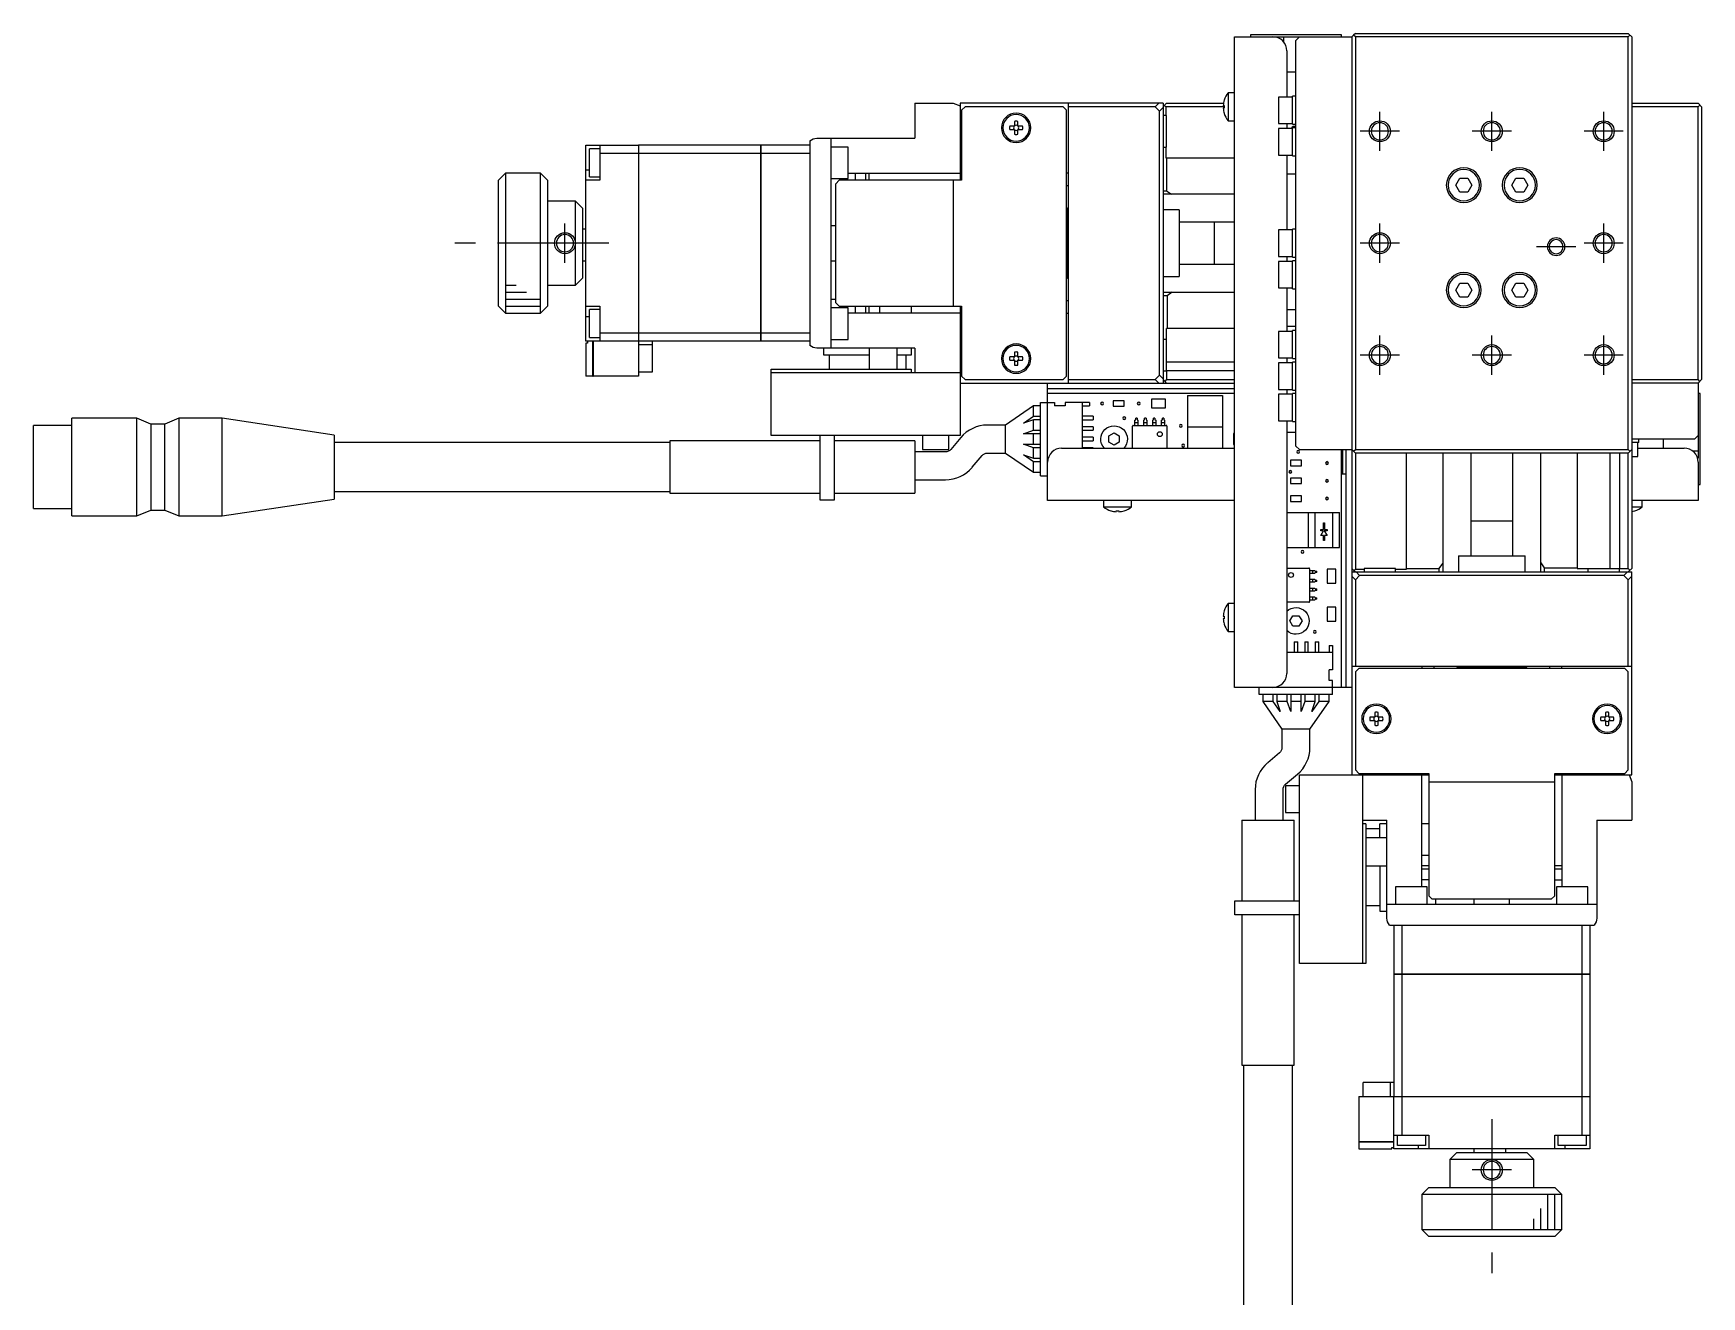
# Model space of a CAD drawing. Extents: x 0 to 396, y -8 to 328.
# Drawn here: x 0 to 238.5, y 147.6 to 328.2 of the extents above; entities that cross this region are included whole.
import ezdxf

# ---------------------------------------------------------------- set-up
doc = ezdxf.new("R2010")
doc.units = 0
doc.header["$LTSCALE"] = 0.5
doc.linetypes.add('CENTER', pattern=[50.8, 31.75, -6.35, 6.35, -6.35])
for name, color, linetype in [('MSM_CENTER', 1, 'CENTER'), ('MSM_CONTINUOUS', 7, 'CONTINUOUS'), ('MSM_NARROW', 5, 'CONTINUOUS')]:
    doc.layers.add(name, color=color, linetype=linetype)

msp = doc.modelspace()

# ---------------------------------------------------------------- linework, layer by layer
at = {"layer": 'MSM_CENTER'}
for p, q in [((192.5, 311.4), (192.5, 317)), ((208.5, 311.4), (208.5, 317)), ((224.5, 311.4), (224.5, 317)), ((195.3, 314.2), (189.7, 314.2)), ((211.3, 314.2), (205.7, 314.2)), ((227.3, 314.2), (221.7, 314.2)), ((76, 295.4), (76, 301)), ((192.5, 295.4), (192.5, 301)), ((224.5, 295.4), (224.5, 301)), ((82.25, 298.2), (60.25, 298.2)), ((195.3, 298.2), (189.7, 298.2)), ((227.3, 298.2), (221.7, 298.2)), ((220.5, 297.7), (214.9, 297.7)), ((192.5, 279.4), (192.5, 285)), ((208.5, 279.4), (208.5, 285)), ((224.5, 279.4), (224.5, 285)), ((195.3, 282.2), (189.7, 282.2)), ((211.3, 282.2), (205.7, 282.2)), ((227.3, 282.2), (221.7, 282.2)), ((208.5, 172.95), (208.5, 150.95)), ((211.3, 165.7), (205.7, 165.7))]:
    msp.add_line(p, q, dxfattribs=at)
at = {"layer": 'MSM_CONTINUOUS'}
for p, q in [((171.7, 234.7), (171.7, 327.7)), ((171.7, 327.7), (188.5, 327.7)), ((187, 328), (174, 328)), ((174, 328), (174, 327.7)), ((178.75, 326.97), (178.75, 327.7)), ((181, 327.7), (180.5, 327.2)), ((180.5, 269.2), (180.5, 327.2)), ((187, 327.7), (187, 328)), ((188.75, 327.95), (188.5, 327.7)), ((188.5, 327.7), (188.5, 222.2)), ((189, 328.2), (188.75, 327.95)), ((189, 327.7), (188.75, 327.95)), ((189, 328.2), (228, 328.2)), ((189, 327.7), (189, 268.7)), ((228, 327.7), (189, 327.7)), ((228.5, 327.7), (228, 328.2)), ((228.25, 327.95), (228, 327.7)), ((228, 268.7), (228, 327.7)), ((228.5, 327.7), (228.5, 251.7)), ((179.2, 325.7), (179.2, 319.1)), ((179.2, 322.7), (180.5, 322.7)), ((170.8, 319.7), (170.8, 315.7)), ((171.7, 319.7), (170.8, 319.7)), ((126, 318.2), (131.5, 318.2)), ((126, 318.2), (126, 313.2)), ((131.5, 318.2), (132.5, 317.82)), ((132.5, 318.2), (132.5, 307.2)), ((161.5, 318.2), (132.5, 318.2)), ((133.2, 317.7), (132.7, 317.2)), ((147.2, 317.7), (133.2, 317.7)), ((147.7, 317.2), (147.2, 317.7)), ((148, 278.2), (148, 318.2)), ((160.39, 317.7), (148, 317.7)), ((160.39, 317.7), (160.89, 318.2)), ((161, 317.09), (160.39, 317.7)), ((161.5, 317.59), (161, 317.09)), ((161.5, 318.2), (161.5, 278.2)), ((162, 318.2), (161.5, 317.7)), ((161.7, 317.9), (161.9, 317.7)), ((161.9, 317.7), (161.9, 316.45)), ((170.24, 317.7), (161.9, 317.7)), ((162, 318.2), (170.15, 318.2)), ((170.11, 317.9), (170.24, 317.9)), ((170.24, 317.5), (170.11, 317.5)), ((170.24, 318.65), (170.24, 318.63)), ((170.24, 317.9), (170.24, 317.5)), ((178, 319.1), (178, 315.3)), ((180, 319.1), (178, 319.1)), ((180, 315.2), (180, 319.2)), ((180.5, 319.2), (180, 319.2)), ((228.5, 318.2), (238, 318.2)), ((238, 317.7), (228.5, 317.7)), ((238.5, 317.7), (238, 318.2)), ((238, 317.7), (238.25, 317.95)), ((238, 278.7), (238, 317.7)), ((238.5, 317.7), (238.5, 278.7)), ((132.7, 317.2), (132.7, 307.2)), ((140.26, 314.94), (139.58, 314.94)), ((140.26, 315.62), (140.26, 314.94)), ((140.74, 314.94), (140.74, 315.62)), ((141.42, 314.94), (140.74, 314.94)), ((147.7, 279.2), (147.7, 317.2)), ((161, 279.32), (161, 317.09)), ((162, 316.45), (161.5, 316.45)), ((162, 311.95), (162, 316.45)), ((170.24, 316.77), (170.24, 316.75)), ((170.8, 315.7), (171.7, 315.7)), ((178, 315.3), (180, 315.3)), ((179.2, 315.3), (179.2, 314.6)), ((179.86, 314.6), (180.07, 314.95)), ((180, 315.2), (180.5, 315.2)), ((180.07, 314.95), (180.5, 314.95)), ((111, 312.82), (111, 283.58)), ((112, 313.2), (126, 313.2)), ((114, 313.2), (114, 283.2)), ((139.58, 314.46), (140.26, 314.46)), ((140.26, 314.46), (140.26, 313.78)), ((140.74, 313.78), (140.74, 314.46)), ((140.74, 314.46), (141.42, 314.46)), ((178, 314.6), (178, 310.8)), ((180, 314.6), (178, 314.6)), ((180, 310.7), (180, 314.7)), ((180.5, 314.7), (180, 314.7)), ((79, 284.2), (79, 312.2)), ((79, 312.2), (86.5, 312.2)), ((79.5, 307.7), (79.5, 311.7)), ((81, 311.7), (79.5, 311.7)), ((81, 312.2), (81, 307.2)), ((86.5, 311.05), (81, 311.05)), ((86.5, 312.2), (86.5, 279.2)), ((86.5, 312.19), (86.51, 312.19)), ((86.5, 311.04), (86.51, 311.04)), ((104, 312.2), (86.51, 312.2)), ((86.51, 312.2), (86.51, 280.2)), ((104, 311.05), (86.51, 311.05)), ((104, 284.2), (104, 312.2)), ((104, 312.19), (104.01, 312.19)), ((104, 311.04), (104.01, 311.04)), ((104.01, 312.2), (104.01, 284.2)), ((111, 312.2), (104.01, 312.2)), ((111, 311.05), (104.01, 311.05)), ((116.5, 311.95), (114, 311.95)), ((116.5, 307.45), (116.5, 311.95)), ((161.5, 311.95), (162, 311.95)), ((161.9, 311.95), (161.9, 310.4)), ((161.9, 310.4), (171.7, 310.4)), ((162, 310.4), (162, 305.7)), ((178, 310.8), (180, 310.8)), ((179.2, 310.8), (179.2, 300.1)), ((180, 310.7), (180.5, 310.7)), ((67.5, 308.2), (66.5, 307.2)), ((67.5, 308.2), (67.5, 288.2)), ((72.5, 308.2), (67.5, 308.2)), ((72.5, 288.2), (72.5, 308.2)), ((73.5, 307.2), (72.5, 308.2)), ((79, 308.7), (79.5, 308.7)), ((79.5, 307.7), (81, 307.7)), ((116.5, 308.2), (132.7, 308.2)), ((117.5, 308.2), (117.5, 307.2)), ((119, 307.2), (119, 308.2)), ((119.5, 307.2), (119.5, 308.2)), ((148, 308.2), (147.7, 308.2)), ((179.2, 308.1), (180.5, 308.1)), ((66.5, 289.2), (66.5, 307.2)), ((73.5, 307.2), (73.5, 289.2)), ((81, 307.2), (79, 307.2)), ((114, 307.45), (116.5, 307.45)), ((115.2, 307.2), (114.7, 306.7)), ((114.7, 289.7), (114.7, 306.7)), ((132.7, 307.2), (115.2, 307.2)), ((131.5, 307.2), (131.5, 289.2)), ((147.7, 306.45), (148, 306.45)), ((161.5, 305.7), (162, 305.7)), ((162, 305.7), (162.71, 305.2)), ((203.35, 306.5), (203.92, 307.5)), ((203.92, 305.5), (203.35, 306.5)), ((203.92, 307.5), (205.08, 307.5)), ((205.08, 305.5), (203.92, 305.5)), ((205.08, 307.5), (205.65, 306.5)), ((205.65, 306.5), (205.08, 305.5)), ((211.35, 306.5), (211.92, 307.5)), ((211.92, 305.5), (211.35, 306.5)), ((211.92, 307.5), (213.08, 307.5)), ((213.08, 305.5), (211.92, 305.5)), ((213.08, 307.5), (213.65, 306.5)), ((213.65, 306.5), (213.08, 305.5)), ((77.5, 304.2), (73.5, 304.2)), ((77.5, 292.2), (77.5, 304.2)), ((77.5, 304.2), (78.5, 303.2)), ((78.5, 303.2), (78.5, 293.2)), ((147.8, 303.2), (147.7, 303.2)), ((147.8, 293.2), (147.8, 303.2)), ((148, 303), (147.8, 303.2)), ((171.7, 305.2), (161.5, 305.2)), ((163.8, 302.95), (161.5, 302.95)), ((163.8, 302.95), (163.8, 293.45)), ((114.7, 300.7), (114, 300.7)), ((171.7, 301.2), (163.8, 301.2)), ((168.8, 301.2), (168.8, 295.2)), ((79, 300.2), (78.5, 300.2)), ((178, 300.1), (178, 296.3)), ((180, 300.1), (178, 300.1)), ((180, 296.2), (180, 300.2)), ((180.5, 300.2), (180, 300.2)), ((178, 296.3), (180, 296.3)), ((179.2, 296.3), (179.2, 295.6)), ((180, 296.2), (180.5, 296.2)), ((78.5, 295.7), (79, 295.7)), ((114, 295.7), (114.7, 295.7)), ((147.8, 293.2), (148, 293.4)), ((161.5, 293.45), (163.8, 293.45)), ((163.8, 295.2), (171.7, 295.2)), ((178, 295.6), (178, 291.8)), ((180, 295.6), (178, 295.6)), ((180, 291.7), (180, 295.7)), ((180.5, 295.7), (180, 295.7)), ((73.5, 292.2), (77.5, 292.2)), ((78.5, 293.2), (77.5, 292.2)), ((147.7, 293.2), (147.8, 293.2)), ((161.5, 291.2), (171.7, 291.2)), ((162.81, 291.2), (162.1, 290.7)), ((178, 291.8), (180, 291.8)), ((179.2, 291.8), (179.2, 285.6)), ((180, 291.7), (180.5, 291.7)), ((203.35, 291.5), (203.92, 292.5)), ((203.92, 290.5), (203.35, 291.5)), ((203.92, 292.5), (205.08, 292.5)), ((205.08, 292.5), (205.65, 291.5)), ((205.65, 291.5), (205.08, 290.5)), ((211.35, 291.5), (211.92, 292.5)), ((211.92, 290.5), (211.35, 291.5)), ((211.92, 292.5), (213.08, 292.5)), ((213.08, 292.5), (213.65, 291.5)), ((213.65, 291.5), (213.08, 290.5)), ((66.5, 289.2), (67.5, 288.2)), ((72.5, 288.2), (73.5, 289.2)), ((79, 289.2), (81, 289.2)), ((81, 288.7), (79.5, 288.7)), ((79.5, 284.7), (79.5, 288.7)), ((81, 289.2), (81, 284.2)), ((114, 290.2), (114.7, 290.2)), ((116.5, 288.95), (114, 288.95)), ((114.7, 289.7), (115.2, 289.2)), ((115.2, 289.2), (132.7, 289.2)), ((116.5, 284.45), (116.5, 288.95)), ((117.5, 289.2), (117.5, 288.2)), ((119, 288.2), (119, 289.2)), ((119.5, 288.2), (119.5, 289.2)), ((121, 288.2), (121, 289.2)), ((125.5, 289.2), (125.5, 288.2)), ((132.5, 289.2), (132.5, 270.7)), ((132.7, 289.2), (132.7, 279.2)), ((148, 289.95), (147.7, 289.95)), ((162.1, 290.7), (161.5, 290.7)), ((162.1, 290.7), (162.1, 286)), ((179.2, 288.7), (180.5, 288.7)), ((205.08, 290.5), (203.92, 290.5)), ((213.08, 290.5), (211.92, 290.5)), ((67.5, 288.2), (72.5, 288.2)), ((79, 287.7), (79.5, 287.7)), ((132.7, 288.2), (116.5, 288.2)), ((147.7, 288.2), (148, 288.2)), ((180.5, 286.3), (179.2, 286.3)), ((86.5, 284.2), (79, 284.2)), ((79.2, 283.9), (79, 283.9)), ((79, 283.9), (79, 279.2)), ((79.2, 284.2), (79.2, 283.9)), ((79.5, 284.7), (81, 284.7)), ((80, 279.2), (80, 284.2)), ((80.01, 284.2), (80.01, 279.2)), ((86.5, 285.36), (81, 285.36)), ((86.5, 285.36), (86.51, 285.36)), ((86.5, 284.21), (86.51, 284.21)), ((86.51, 283.9), (86.5, 283.9)), ((104, 285.36), (86.51, 285.36)), ((104, 284.2), (86.51, 284.2)), ((88.5, 279.8), (88.5, 284.2)), ((104, 285.36), (104.01, 285.36)), ((104, 284.21), (104.01, 284.21)), ((111, 285.36), (104.01, 285.36)), ((111, 284.2), (104.01, 284.2)), ((114, 284.45), (116.5, 284.45)), ((162, 284.45), (161.5, 284.45)), ((162, 279.95), (162, 286)), ((171.7, 286), (162, 286)), ((178, 285.6), (178, 281.8)), ((180, 285.6), (178, 285.6)), ((180, 281.7), (180, 285.7)), ((180.5, 285.7), (180, 285.7)), ((86.51, 282.8), (86.5, 282.8)), ((86.51, 283.7), (88.5, 283.7)), ((126, 283.2), (112, 283.2)), ((113, 282.2), (113, 283.2)), ((119.5, 282.2), (113, 282.2)), ((113.75, 282.2), (113.75, 280.2)), ((119.5, 283.2), (119.5, 280.2)), ((123.5, 280.2), (123.5, 283.2)), ((125.5, 282.2), (123.5, 282.2)), ((124.75, 282.2), (124.75, 280.2)), ((125.5, 283.2), (125.5, 282.2)), ((126, 283.2), (126, 279.7)), ((140.26, 281.94), (139.58, 281.94)), ((139.58, 281.46), (140.26, 281.46)), ((140.26, 282.62), (140.26, 281.94)), ((140.26, 281.46), (140.26, 280.78)), ((140.74, 281.94), (140.74, 282.62)), ((141.42, 281.94), (140.74, 281.94)), ((140.74, 280.78), (140.74, 281.46)), ((140.74, 281.46), (141.42, 281.46)), ((178, 281.8), (180, 281.8)), ((179.2, 281.8), (179.2, 281.1)), ((180, 281.7), (180.5, 281.7)), ((80, 279.2), (79, 279.2)), ((80, 279.21), (80.01, 279.21)), ((86.5, 279.2), (80.01, 279.2)), ((86.51, 280.2), (86.5, 280.2)), ((86.5, 279.8), (88.5, 279.8)), ((105.5, 280.2), (125.5, 280.2)), ((105.5, 270.7), (105.5, 280.2)), ((105.5, 279.7), (132.5, 279.7)), ((125.5, 280.2), (125.5, 279.7)), ((132.7, 279.2), (133.2, 278.7)), ((147.2, 278.7), (147.7, 279.2)), ((160.39, 278.7), (161, 279.32)), ((161, 279.32), (161.5, 278.82)), ((161.5, 279.95), (162, 279.95)), ((162, 281.26), (171.7, 281.26)), ((162, 279.94), (162, 278.7)), ((171.7, 279.94), (162, 279.94)), ((178, 281.1), (178, 277.3)), ((180, 281.1), (178, 281.1)), ((180, 277.2), (180, 281.2)), ((180.5, 281.2), (180, 281.2)), ((132.5, 278.2), (171.7, 278.2)), ((133.2, 278.7), (147.2, 278.7)), ((145, 261.4), (145, 278.2)), ((171.7, 277.4), (145, 277.4)), ((171.7, 276.7), (145, 276.7)), ((148, 278.7), (160.39, 278.7)), ((160.89, 278.2), (160.39, 278.7)), ((161.5, 278.7), (162, 278.2)), ((162, 278.7), (161.75, 278.45)), ((162, 278.7), (171.7, 278.7)), ((178, 277.3), (180, 277.3)), ((179.2, 277.3), (179.2, 276.6)), ((180, 277.2), (180.5, 277.2)), ((180, 272.7), (180, 276.7)), ((180.5, 276.7), (180, 276.7)), ((228.5, 278.7), (238, 278.7)), ((238, 278.2), (228.5, 278.2)), ((238, 278.2), (238.5, 278.7)), ((238.25, 278.45), (238, 278.7)), ((238, 278.2), (238, 267.45)), ((238.3, 276.7), (238, 276.7)), ((238.3, 263.7), (238.3, 276.7)), ((143, 274.95), (139, 272.2)), ((143, 273.45), (143, 274.95)), ((144, 274.95), (143, 274.95)), ((144, 264.95), (144, 275.45)), ((144, 275.45), (146, 275.45)), ((146, 275.45), (146, 274.95)), ((147.5, 274.95), (146, 274.95)), ((147.5, 275.45), (147.5, 274.95)), ((151, 275.45), (147.5, 275.45)), ((150, 268.9), (150, 275.45)), ((150, 274.95), (151, 274.95)), ((151, 275.45), (151, 274.95)), ((155.96, 275.68), (154.36, 275.68)), ((154.36, 275.68), (154.36, 274.88)), ((154.36, 274.88), (155.96, 274.88)), ((155.96, 274.88), (155.96, 275.68)), ((161.87, 275.91), (159.87, 275.91)), ((159.87, 275.91), (159.87, 274.66)), ((159.87, 274.66), (161.87, 274.66)), ((161.87, 274.66), (161.87, 275.91)), ((165, 276.45), (170, 276.45)), ((165, 276.45), (165, 268.9)), ((170, 276.45), (170, 268.9)), ((178, 276.6), (178, 272.8)), ((180, 276.6), (178, 276.6)), ((0, 260.25), (0, 272.15)), ((5.5, 272.15), (0, 272.15)), ((5.5, 259.2), (5.5, 273.2)), ((14.8, 273.2), (5.5, 273.2)), ((14.8, 259.2), (14.8, 273.2)), ((16.8, 272.35), (14.8, 273.2)), ((16.8, 272.35), (16.8, 260.05)), ((18.8, 272.35), (16.8, 272.35)), ((20.8, 273.2), (18.8, 272.35)), ((18.8, 260.05), (18.8, 272.35)), ((20.8, 273.2), (20.8, 259.2)), ((27, 273.2), (20.8, 273.2)), ((27, 259.2), (27, 273.2)), ((43, 270.77), (27, 273.2)), ((139, 272.2), (136.4, 272.2)), ((139, 268.2), (139, 272.2)), ((141.55, 272.45), (143, 273.45)), ((143, 272.95), (141.55, 272.45)), ((143, 273.45), (144, 273.45)), ((143, 271.45), (143, 272.95)), ((144, 272.95), (143, 272.95)), ((151.5, 273.45), (150, 273.45)), ((150, 272.95), (151.5, 272.95)), ((151.5, 271.95), (150, 271.95)), ((151.5, 273.45), (151.5, 272.95)), ((151.5, 271.95), (151.5, 271.45)), ((157.15, 268.9), (157.15, 272.05)), ((157.25, 272.15), (161.95, 272.15)), ((157.48, 272.89), (157.6, 272.95)), ((157.48, 272.15), (157.48, 272.89)), ((157.48, 272.59), (157.91, 272.59)), ((157.8, 273.2), (157.6, 273.2)), ((157.6, 272.95), (157.6, 273.2)), ((157.8, 273.2), (157.8, 272.95)), ((157.8, 272.95), (157.91, 272.89)), ((157.91, 272.89), (157.91, 272.15)), ((158.75, 272.89), (158.87, 272.95)), ((158.75, 272.15), (158.75, 272.89)), ((158.75, 272.59), (159.18, 272.59)), ((158.87, 272.95), (158.87, 273.2)), ((159.07, 273.2), (158.87, 273.2)), ((159.07, 273.2), (159.07, 272.95)), ((159.07, 272.95), (159.18, 272.89)), ((159.18, 272.89), (159.18, 272.15)), ((160.02, 272.89), (160.14, 272.95)), ((160.02, 272.15), (160.02, 272.89)), ((160.02, 272.59), (160.45, 272.59)), ((160.14, 272.95), (160.14, 273.2)), ((160.34, 273.2), (160.14, 273.2)), ((160.34, 273.2), (160.34, 272.95)), ((160.34, 272.95), (160.45, 272.89)), ((160.45, 272.89), (160.45, 272.15)), ((161.29, 272.89), (161.41, 272.95)), ((161.29, 272.15), (161.29, 272.89)), ((161.29, 272.59), (161.72, 272.59)), ((161.41, 272.95), (161.41, 273.2)), ((161.61, 273.2), (161.41, 273.2)), ((161.61, 273.2), (161.61, 272.95)), ((161.61, 272.95), (161.72, 272.89)), ((161.72, 272.89), (161.72, 272.15)), ((162.05, 272.05), (162.05, 268.9)), ((165, 271.95), (170, 271.95)), ((178, 272.8), (180, 272.8)), ((179.2, 272.8), (179.2, 236.7)), ((180, 272.7), (180.5, 272.7)), ((43, 270.77), (43, 261.63)), ((91, 269.7), (43, 269.7)), ((91, 269.95), (91, 262.45)), ((112.5, 269.95), (91, 269.95)), ((132.5, 270.7), (105.5, 270.7)), ((112.5, 261.45), (112.5, 270.7)), ((114.5, 270.7), (114.5, 261.45)), ((126, 269.95), (114.5, 269.95)), ((126, 269.95), (126, 262.45)), ((127.1, 270.7), (127.1, 268.7)), ((130.9, 268.7), (130.9, 270.7)), ((132.57, 270.42), (131.15, 268.73)), ((141.55, 270.95), (143, 271.45)), ((144, 270.95), (141.55, 270.95)), ((143, 271.45), (144, 271.45)), ((143, 269.45), (143, 270.95)), ((150, 271.45), (151.5, 271.45)), ((151.5, 270.45), (150, 270.45)), ((150, 269.95), (151.5, 269.95)), ((151.5, 270.45), (151.5, 269.95)), ((153.75, 270.64), (154.5, 271.07)), ((153.75, 269.77), (153.75, 270.64)), ((154.5, 269.34), (153.75, 269.77)), ((154.5, 271.07), (155.25, 270.64)), ((155.25, 269.77), (154.5, 269.34)), ((155.25, 270.64), (155.25, 269.77)), ((171.59, 271), (171.59, 269.4)), ((171.7, 271), (171.59, 271)), ((179.2, 271.2), (180.5, 271.2)), ((237.5, 270.2), (228.5, 270.2)), ((229.5, 269.7), (228.5, 269.7)), ((229.4, 267.7), (229.4, 269.7)), ((229.5, 269.7), (229.5, 270.2)), ((233, 270.2), (233, 268.9)), ((237.5, 270.2), (238, 270.7)), ((130.39, 268.37), (126, 268.37)), ((127.1, 268.7), (130.9, 268.7)), ((134.22, 266.16), (135.63, 267.85)), ((136.4, 268.2), (139, 268.2)), ((139, 268.2), (143, 265.45)), ((143, 268.95), (141.55, 269.45)), ((141.55, 269.45), (144, 269.45)), ((143, 266.95), (141.55, 267.95)), ((141.55, 267.95), (143, 267.45)), ((143, 267.45), (143, 268.95)), ((144, 268.95), (143, 268.95)), ((143, 267.45), (144, 267.45)), ((147, 268.9), (171.7, 268.9)), ((151.5, 268.95), (150, 268.95)), ((151.5, 268.95), (151.5, 268.9)), ((171.59, 269.4), (171.7, 269.4)), ((179.7, 267.17), (179.7, 266.37)), ((181.3, 267.17), (179.7, 267.17)), ((180.5, 269.2), (181, 268.7)), ((181, 268.7), (188.5, 268.7)), ((181.3, 266.37), (181.3, 267.17)), ((187, 234.7), (187, 268.7)), ((187.2, 265.2), (187.2, 268.7)), ((187.7, 234.7), (187.7, 268.7)), ((188.5, 268.7), (188.75, 268.45)), ((188.75, 268.45), (189, 268.7)), ((188.75, 268.45), (189, 268.2)), ((189, 268.7), (228, 268.7)), ((189, 268.2), (189, 251.6)), ((228, 268.2), (189, 268.2)), ((196.3, 251.6), (196.3, 268.2)), ((201.5, 268.2), (201.5, 251.2)), ((205.5, 268.2), (205.5, 253.5)), ((211.5, 253.5), (211.5, 268.2)), ((215.5, 251.2), (215.5, 268.2)), ((220.7, 268.2), (220.7, 251.7)), ((225.44, 251.7), (225.44, 268.2)), ((226.76, 268.2), (226.76, 251.7)), ((228, 268.7), (228.25, 268.45)), ((228, 268.2), (228.5, 268.7)), ((228, 251.7), (228, 268.2)), ((228.5, 267.7), (229.4, 267.7)), ((229.4, 268.9), (236, 268.9)), ((238, 268.45), (237.26, 268.45)), ((237.92, 267.45), (238, 267.45)), ((143, 265.45), (143, 266.95)), ((144, 266.95), (143, 266.95)), ((143, 265.45), (144, 265.45)), ((144, 264.95), (145, 264.95)), ((179.7, 266.37), (181.3, 266.37)), ((187.7, 265.2), (187, 265.2)), ((238, 266.9), (238, 261.4)), ((43, 262.7), (91, 262.7)), ((91, 262.45), (112.5, 262.45)), ((114.5, 262.45), (126, 262.45)), ((126, 264.37), (130.39, 264.37)), ((179.7, 264.63), (179.7, 263.83)), ((181.3, 264.63), (179.7, 264.63)), ((179.7, 263.83), (181.3, 263.83)), ((181.3, 263.83), (181.3, 264.63)), ((238, 263.7), (238.3, 263.7)), ((0, 260.25), (5.5, 260.25)), ((14.8, 259.2), (16.8, 260.05)), ((16.8, 260.05), (18.8, 260.05)), ((18.8, 260.05), (20.8, 259.2)), ((27, 259.2), (43, 261.63)), ((114.5, 261.45), (112.5, 261.45)), ((171.7, 261.4), (145, 261.4)), ((153, 261.4), (153, 260.5)), ((153, 260.5), (157, 260.5)), ((157, 260.5), (157, 261.4)), ((181.3, 262.09), (179.7, 262.09)), ((179.7, 262.09), (179.7, 261.29)), ((179.7, 261.29), (181.3, 261.29)), ((181.3, 261.29), (181.3, 262.09)), ((238, 261.4), (228.5, 261.4)), ((228.5, 260.5), (230, 260.5)), ((230, 260.5), (230, 261.4)), ((5.5, 259.2), (14.8, 259.2)), ((20.8, 259.2), (27, 259.2)), ((154.05, 259.95), (154.07, 259.95)), ((154.8, 259.95), (155.2, 259.95)), ((154.8, 259.82), (154.8, 259.95)), ((155.2, 259.95), (155.2, 259.82)), ((155.93, 259.95), (155.95, 259.95)), ((179.2, 259.7), (186.75, 259.7)), ((182.25, 259.7), (182.25, 254.7)), ((183.25, 254.7), (183.25, 259.7)), ((184.42, 258.2), (184.57, 258.2)), ((184.42, 257.25), (184.42, 258.2)), ((184.57, 258.2), (184.57, 257.25)), ((185.75, 259.7), (185.75, 254.7)), ((186.75, 254.7), (186.75, 259.7)), ((205.5, 258.5), (211.5, 258.5)), ((228.93, 259.95), (228.95, 259.95)), ((184.05, 257.25), (184.42, 257.25)), ((184.05, 257.1), (184.05, 257.25)), ((184.44, 257.1), (184.05, 257.1)), ((184.05, 256.42), (184.44, 257.1)), ((184.42, 256.42), (184.05, 256.42)), ((184.42, 255.72), (184.42, 256.42)), ((184.57, 255.72), (184.42, 255.72)), ((184.56, 257.1), (184.95, 256.42)), ((184.95, 257.1), (184.56, 257.1)), ((184.57, 257.25), (184.95, 257.25)), ((184.95, 256.42), (184.57, 256.42)), ((184.57, 256.42), (184.57, 255.72)), ((184.95, 257.25), (184.95, 257.1)), ((179.2, 254.7), (186.75, 254.7)), ((203.75, 253.5), (213.25, 253.5)), ((203.75, 253.5), (203.75, 251.2)), ((213.25, 251.2), (213.25, 253.5)), ((179.2, 251.76), (182.35, 251.76)), ((182.45, 251.66), (182.45, 246.96)), ((182.45, 251.43), (183.18, 251.43)), ((183.18, 251), (182.45, 251)), ((182.89, 251.43), (182.89, 251)), ((183.18, 251.43), (183.25, 251.31)), ((183.25, 251.11), (183.18, 251)), ((183.25, 251.31), (183.5, 251.31)), ((183.5, 251.11), (183.25, 251.11)), ((183.5, 251.11), (183.5, 251.31)), ((184.95, 251.58), (184.95, 249.58)), ((186.2, 251.58), (184.95, 251.58)), ((186.2, 249.58), (186.2, 251.58)), ((188.5, 251.7), (188.8, 251.4)), ((188.5, 251.2), (228.5, 251.2)), ((189, 250.09), (188.5, 250.59)), ((188.8, 251.4), (189, 251.6)), ((188.8, 251.4), (189, 251.2)), ((189, 251.6), (190.25, 251.6)), ((189.61, 250.7), (189, 250.09)), ((189.11, 251.2), (189.61, 250.7)), ((227.39, 250.7), (189.61, 250.7)), ((194.75, 251.7), (190.25, 251.7)), ((190.25, 251.7), (190.25, 251.2)), ((194.75, 251.2), (194.75, 251.7)), ((194.75, 251.6), (196.3, 251.6)), ((196.3, 251.7), (201, 251.7)), ((201, 251.7), (201.5, 252.41)), ((201, 251.2), (201, 251.7)), ((215.5, 252.51), (216, 251.8)), ((216, 251.8), (220.7, 251.8)), ((216, 251.8), (216, 251.2)), ((220.7, 251.7), (226.75, 251.7)), ((222.25, 251.7), (222.25, 251.2)), ((226.75, 251.2), (226.75, 251.7)), ((226.76, 251.7), (228, 251.7)), ((227.39, 250.7), (227.89, 251.2)), ((228, 250.09), (227.39, 250.7)), ((228, 251.7), (228.25, 251.45)), ((228, 251.2), (228.5, 251.7)), ((228.5, 250.59), (228, 250.09)), ((228.5, 222.2), (228.5, 251.2)), ((182.45, 250.16), (183.18, 250.16)), ((183.18, 249.73), (182.45, 249.73)), ((182.45, 248.89), (183.18, 248.89)), ((183.18, 248.46), (182.45, 248.46)), ((182.89, 250.16), (182.89, 249.73)), ((182.89, 248.89), (182.89, 248.46)), ((183.18, 250.16), (183.25, 250.04)), ((183.25, 249.84), (183.18, 249.73)), ((183.18, 248.89), (183.25, 248.77)), ((183.25, 248.57), (183.18, 248.46)), ((183.25, 250.04), (183.5, 250.04)), ((183.5, 249.84), (183.25, 249.84)), ((183.25, 248.77), (183.5, 248.77)), ((183.5, 248.57), (183.25, 248.57)), ((183.5, 249.84), (183.5, 250.04)), ((183.5, 248.57), (183.5, 248.77)), ((184.95, 249.58), (186.2, 249.58)), ((189, 250.09), (189, 237.7)), ((228, 237.7), (228, 250.09)), ((170.8, 246.7), (170.8, 242.7)), ((171.7, 246.7), (170.8, 246.7)), ((182.35, 246.86), (179.2, 246.86)), ((182.45, 247.62), (183.18, 247.62)), ((183.18, 247.19), (182.45, 247.19)), ((182.89, 247.62), (182.89, 247.19)), ((183.18, 247.62), (183.25, 247.5)), ((183.25, 247.3), (183.18, 247.19)), ((183.25, 247.5), (183.5, 247.5)), ((183.5, 247.3), (183.25, 247.3)), ((183.5, 247.3), (183.5, 247.5)), ((186.2, 246.18), (184.95, 246.18)), ((184.95, 246.18), (184.95, 244.18)), ((186.2, 244.18), (186.2, 246.18)), ((170.11, 244.9), (170.24, 244.9)), ((170.24, 244.5), (170.11, 244.5)), ((170.24, 245.65), (170.24, 245.63)), ((170.24, 244.9), (170.24, 244.5)), ((170.24, 243.77), (170.24, 243.75)), ((179.63, 244.2), (180.07, 244.95)), ((180.07, 243.45), (179.63, 244.2)), ((180.07, 244.95), (180.93, 244.95)), ((180.93, 243.45), (180.07, 243.45)), ((180.93, 244.95), (181.37, 244.2)), ((181.37, 244.2), (180.93, 243.45)), ((184.95, 244.18), (186.2, 244.18)), ((170.8, 242.7), (171.7, 242.7)), ((179.2, 241.2), (179.25, 241.2)), ((179.25, 239.7), (179.25, 241.2)), ((180.25, 241.2), (180.75, 241.2)), ((180.25, 241.2), (180.25, 239.7)), ((180.75, 239.7), (180.75, 241.2)), ((181.75, 241.2), (182.25, 241.2)), ((181.75, 241.2), (181.75, 239.7)), ((182.25, 239.7), (182.25, 241.2)), ((183.25, 241.2), (183.75, 241.2)), ((183.25, 241.2), (183.25, 239.7)), ((183.75, 239.7), (183.75, 241.2)), ((185.75, 239.7), (179.2, 239.7)), ((185.25, 240.7), (185.75, 240.7)), ((185.25, 240.7), (185.25, 239.7)), ((185.75, 240.7), (185.75, 237.2)), ((185.25, 235.7), (185.25, 237.2)), ((185.75, 237.2), (185.25, 237.2)), ((228.5, 237.7), (188.5, 237.7)), ((189.5, 237.4), (189, 236.9)), ((189, 236.9), (189, 222.9)), ((227.5, 237.4), (189.5, 237.4)), ((198.5, 237.7), (198.5, 237.4)), ((200.25, 237.4), (200.25, 237.7)), ((203.7, 237.7), (203.5, 237.5)), ((213.5, 237.5), (203.5, 237.5)), ((203.5, 237.5), (203.5, 237.4)), ((213.5, 237.5), (213.3, 237.7)), ((213.5, 237.4), (213.5, 237.5)), ((216.75, 237.7), (216.75, 237.4)), ((218.5, 237.4), (218.5, 237.7)), ((228, 236.9), (227.5, 237.4)), ((228, 222.9), (228, 236.9)), ((188.5, 234.7), (171.7, 234.7)), ((175.25, 233.7), (175.25, 234.7)), ((185.75, 235.7), (185.25, 235.7)), ((185.75, 233.7), (185.75, 235.7)), ((185.75, 233.7), (175.25, 233.7)), ((175.75, 233.7), (175.75, 232.7)), ((177.25, 232.7), (175.75, 232.7)), ((175.75, 232.7), (178.5, 228.7)), ((177.25, 232.7), (177.25, 233.7)), ((178.25, 231.25), (177.25, 232.7)), ((177.75, 233.7), (177.75, 232.7)), ((179.25, 232.7), (177.75, 232.7)), ((177.75, 232.7), (178.25, 231.25)), ((179.25, 232.7), (179.25, 233.7)), ((179.75, 231.25), (179.25, 232.7)), ((179.75, 233.7), (179.75, 231.25)), ((181.25, 232.7), (179.75, 232.7)), ((181.25, 231.25), (181.25, 233.7)), ((181.75, 232.7), (181.25, 231.25)), ((181.75, 233.7), (181.75, 232.7)), ((183.25, 232.7), (181.75, 232.7)), ((182.5, 228.7), (185.25, 232.7)), ((183.75, 232.7), (182.75, 231.25)), ((182.75, 231.25), (183.25, 232.7)), ((183.25, 232.7), (183.25, 233.7)), ((183.75, 233.7), (183.75, 232.7)), ((185.25, 232.7), (183.75, 232.7)), ((185.25, 232.7), (185.25, 233.7)), ((191.76, 230.44), (191.08, 230.44)), ((191.08, 229.96), (191.76, 229.96)), ((191.76, 231.12), (191.76, 230.44)), ((191.76, 229.96), (191.76, 229.28)), ((192.24, 230.44), (192.24, 231.12)), ((192.92, 230.44), (192.24, 230.44)), ((192.24, 229.96), (192.92, 229.96)), ((192.24, 229.28), (192.24, 229.96)), ((224.76, 230.44), (224.08, 230.44)), ((224.08, 229.96), (224.76, 229.96)), ((224.76, 231.12), (224.76, 230.44)), ((224.76, 229.96), (224.76, 229.28)), ((225.24, 230.44), (225.24, 231.12)), ((225.92, 230.44), (225.24, 230.44)), ((225.24, 229.96), (225.92, 229.96)), ((225.24, 229.28), (225.24, 229.96)), ((182.5, 228.7), (178.5, 228.7)), ((178.5, 228.7), (178.5, 226.1)), ((182.5, 226.1), (182.5, 228.7)), ((178.14, 225.34), (176.46, 223.92)), ((179.03, 220.86), (180.71, 222.27)), ((181, 195.2), (181, 222.2)), ((181, 222.2), (199.5, 222.2)), ((189, 222.9), (189.5, 222.4)), ((189.5, 222.4), (199.5, 222.4)), ((190, 222.2), (190, 195.2)), ((198.5, 206.2), (198.5, 222.4)), ((199.5, 222.4), (199.5, 204.9)), ((217.5, 204.9), (217.5, 222.4)), ((217.5, 222.4), (227.5, 222.4)), ((217.5, 222.2), (228.5, 222.2)), ((218.5, 222.4), (218.5, 206.2)), ((227.5, 222.4), (228, 222.9)), ((228.12, 222.2), (228.5, 221.2)), ((174.67, 220.09), (174.67, 215.7)), ((178.67, 215.7), (178.67, 220.09)), ((179, 220.6), (179, 216.8)), ((181, 220.6), (179, 220.6)), ((199.5, 221.2), (217.5, 221.2)), ((228.5, 221.2), (228.5, 215.7)), ((172.75, 215.7), (180.25, 215.7)), ((172.75, 215.7), (172.75, 204.2)), ((179, 216.8), (181, 216.8)), ((180.25, 204.2), (180.25, 215.7)), ((190, 215.7), (193.5, 215.7)), ((190.5, 215.2), (190, 215.2)), ((190.5, 215.2), (190.5, 195.2)), ((192.5, 213.2), (192.5, 215.2)), ((193.5, 215.2), (192.5, 215.2)), ((193.5, 201.7), (193.5, 215.7)), ((199.5, 215.2), (198.5, 215.2)), ((223.5, 215.7), (223.5, 201.7)), ((223.5, 215.7), (228.5, 215.7)), ((192.5, 214.45), (190.5, 214.45)), ((193.5, 213.2), (190.5, 213.2)), ((198.5, 210.7), (199.5, 210.7)), ((190.5, 209.2), (193.5, 209.2)), ((192.5, 209.2), (192.5, 202.7)), ((199.5, 209.2), (198.5, 209.2)), ((199.5, 208.7), (198.5, 208.7)), ((218.5, 209.2), (217.5, 209.2)), ((218.5, 208.7), (217.5, 208.7)), ((199.25, 206.2), (194.75, 206.2)), ((194.75, 206.2), (194.75, 203.7)), ((199.5, 207.2), (198.5, 207.2)), ((199.25, 203.7), (199.25, 206.2)), ((217.5, 207.2), (218.5, 207.2)), ((222.25, 206.2), (217.75, 206.2)), ((217.75, 206.2), (217.75, 203.7)), ((222.25, 203.7), (222.25, 206.2)), ((171.75, 202.2), (171.75, 204.2)), ((171.75, 204.2), (181, 204.2)), ((192.5, 203.45), (190.5, 203.45)), ((193.5, 203.7), (223.5, 203.7)), ((199.5, 204.9), (200, 204.4)), ((217, 204.4), (200, 204.4)), ((200.5, 203.7), (200.5, 204.4)), ((206, 203.7), (206, 204.4)), ((211, 204.4), (211, 203.7)), ((217, 204.4), (217.5, 204.9)), ((181, 202.2), (171.75, 202.2)), ((172.75, 202.2), (172.75, 180.7)), ((180.25, 180.7), (180.25, 202.2)), ((192.5, 202.7), (193.5, 202.7)), ((193.88, 200.7), (223.12, 200.7)), ((194.5, 200.7), (194.5, 193.71)), ((195.65, 200.7), (195.65, 193.71)), ((221.35, 200.7), (221.35, 193.71)), ((222.5, 200.7), (222.5, 193.71)), ((190.5, 195.2), (181, 195.2)), ((194.5, 193.71), (222.5, 193.71)), ((194.5, 193.7), (194.5, 176.21)), ((222.5, 193.7), (194.5, 193.7)), ((194.51, 193.7), (194.51, 193.71)), ((195.65, 193.7), (195.65, 176.21)), ((195.66, 193.7), (195.66, 193.71)), ((221.34, 193.7), (221.34, 193.71)), ((221.35, 193.7), (221.35, 176.21)), ((222.49, 193.7), (222.49, 193.71)), ((222.5, 193.7), (222.5, 176.21)), ((172.75, 180.7), (180.25, 180.7)), ((173, 180.7), (173, 132.7)), ((180, 132.7), (180, 180.7)), ((190.1, 176.2), (190.1, 178.2)), ((194.5, 178.2), (190.1, 178.2)), ((194, 176.21), (194, 178.2)), ((189.5, 176.2), (189.5, 169.71)), ((189.5, 176.2), (222.5, 176.2)), ((190.5, 176.2), (190.5, 176.21)), ((190.5, 176.21), (222.5, 176.21)), ((193.1, 176.21), (193.1, 176.2)), ((194.2, 176.21), (194.2, 176.2)), ((194.5, 168.7), (194.5, 176.2)), ((194.51, 176.2), (194.51, 176.21)), ((195.65, 176.2), (195.65, 170.7)), ((195.66, 176.2), (195.66, 176.21)), ((221.34, 176.2), (221.34, 176.21)), ((221.35, 176.2), (221.35, 170.7)), ((222.49, 176.2), (222.49, 176.21)), ((222.5, 176.2), (222.5, 168.7)), ((189.5, 169.71), (194.5, 169.71)), ((189.5, 169.7), (189.5, 168.7)), ((194.5, 169.7), (189.5, 169.7)), ((189.51, 169.7), (189.51, 169.71)), ((194.5, 170.7), (199.5, 170.7)), ((195, 169.2), (195, 170.7)), ((199, 170.7), (199, 169.2)), ((199.5, 170.7), (199.5, 168.7)), ((217.5, 168.7), (217.5, 170.7)), ((217.5, 170.7), (222.5, 170.7)), ((218, 169.2), (218, 170.7)), ((222, 170.7), (222, 169.2)), ((189.5, 168.7), (194.2, 168.7)), ((194.2, 168.7), (194.2, 168.9)), ((194.2, 168.9), (194.5, 168.9)), ((222.5, 168.7), (194.5, 168.7)), ((199, 169.2), (195, 169.2)), ((198, 168.7), (198, 169.2)), ((202.5, 167.2), (203.5, 168.2)), ((214.5, 167.2), (202.5, 167.2)), ((202.5, 167.2), (202.5, 163.2)), ((203.5, 168.2), (213.5, 168.2)), ((206, 168.2), (206, 168.7)), ((210.5, 168.2), (210.5, 168.7)), ((213.5, 168.2), (214.5, 167.2)), ((214.5, 163.2), (214.5, 167.2)), ((222, 169.2), (218, 169.2)), ((219, 168.7), (219, 169.2)), ((199.5, 163.2), (198.5, 162.2)), ((218.5, 162.2), (198.5, 162.2)), ((198.5, 162.2), (198.5, 157.2)), ((199.5, 163.2), (217.5, 163.2)), ((218.5, 162.2), (217.5, 163.2)), ((218.5, 157.2), (218.5, 162.2)), ((198.5, 157.2), (218.5, 157.2)), ((198.5, 157.2), (199.5, 156.2)), ((217.5, 156.2), (199.5, 156.2)), ((217.5, 156.2), (218.5, 157.2))]:
    msp.add_line(p, q, dxfattribs=at)
at = {"layer": 'MSM_CONTINUOUS', "extrusion": (0, 0, -1)}
for centre, radius in [((-140.5, 314.7), 2.1), ((-140.5, 314.7), 1.9), ((-192.5, 314.2), 1.23), ((-208.5, 314.2), 1.23), ((-224.5, 314.2), 1.23), ((-204.5, 306.5), 2.5), ((-204.5, 306.5), 2.25), ((-212.5, 306.5), 2.5), ((-212.5, 306.5), 2.25), ((-76, 298.2), 1.23), ((-192.5, 298.2), 1.23), ((-217.7, 297.7), 1.01), ((-224.5, 298.2), 1.23), ((-204.5, 291.5), 2.5), ((-204.5, 291.5), 2.25), ((-212.5, 291.5), 2.5), ((-212.5, 291.5), 2.25), ((-140.5, 281.7), 2.1), ((-140.5, 281.7), 1.9), ((-192.5, 282.2), 1.23), ((-208.5, 282.2), 1.23), ((-224.5, 282.2), 1.23), ((-152.78, 275.28), 0.2), ((-158.02, 275.28), 0.2), ((-155.96, 273.2), 0.2), ((-164.05, 272.1), 0.2), ((-164.37, 269.26), 0.2), ((-180.82, 268.36), 0.2), ((-179.7, 265.5), 0.2), ((-184.94, 266.77), 0.2), ((-184.94, 264.23), 0.2), ((-184.94, 261.69), 0.2), ((-181.45, 254.07), 0.2), ((-183.2, 242.64), 0.2), ((-192, 230.2), 2.1), ((-192, 230.2), 1.9), ((-225, 230.2), 2.1), ((-225, 230.2), 1.9), ((-208.5, 165.7), 1.23)]:
    msp.add_circle(centre, radius, dxfattribs=at)
at = {"layer": 'MSM_CONTINUOUS'}
for centre in [(161.05, 270.9), (179.8, 250.76)]:
    msp.add_circle(centre, 0.35, dxfattribs=at)
for centre, radius, start, end in [((177.2, 325.7), 2, 0, 90), ((173.3, 317.7), 3.2, 141.3178, 162.73), ((173.3, 317.7), 3.19, 163.0947, 176.4096), ((173.3, 317.7), 3.19, 183.5904, 196.9053), ((140.5, 314.7), 0.95, 165.3667, 194.6333), ((140.5, 314.7), 0.365, 138.8496, 221.1504), ((140.5, 314.7), 0.95, 75.3667, 104.6333), ((140.5, 314.7), 0.365, 48.8496, 131.1504), ((140.5, 314.7), 0.365, 318.8496, 41.1504), ((140.5, 314.7), 0.95, 345.3667, 14.6333), ((173.3, 317.7), 3.2, 197.27, 218.6822), ((140.5, 314.7), 0.365, 228.8496, 311.1504), ((140.5, 314.7), 0.95, 255.3667, 284.6333), ((140.5, 281.7), 0.95, 165.3667, 194.6333), ((140.5, 281.7), 0.365, 138.8496, 221.1504), ((140.5, 281.7), 0.95, 75.3667, 104.6333), ((140.5, 281.7), 0.365, 48.8496, 131.1504), ((140.5, 281.7), 0.365, 318.8496, 41.1504), ((140.5, 281.7), 0.95, 345.3667, 14.6333), ((140.5, 281.7), 0.365, 228.8496, 311.1504), ((140.5, 281.7), 0.95, 255.3667, 284.6333), ((136.4, 267.2), 5, 90, 140), ((157.25, 272.05), 0.1, 90, 180), ((161.95, 272.05), 0.1, 0, 90), ((147, 266.9), 2, 90, 180), ((236, 266.9), 2, 0, 90), ((130.39, 269.37), 5, 270, 320), ((155, 263), 3.2, 231.3178, 252.73), ((155, 263), 3.2, 287.27, 308.6822), ((228, 263), 3.2, 287.27, 308.6822), ((155, 263), 3.19, 253.0947, 266.4096), ((155, 263), 3.19, 273.5904, 286.9053), ((228, 263), 3.19, 279.0071, 286.9053), ((182.35, 251.66), 0.1, 0, 90), ((173.3, 244.7), 3.2, 141.3178, 162.73), ((182.35, 246.96), 0.1, 270, 0), ((173.3, 244.7), 3.19, 163.0947, 176.4096), ((173.3, 244.7), 3.19, 183.5904, 196.9053), ((173.3, 244.7), 3.2, 197.27, 218.6822), ((177.2, 236.7), 2, 270, 0), ((192, 230.2), 0.95, 165.3667, 194.6333), ((192, 230.2), 0.365, 138.8496, 221.1504), ((192, 230.2), 0.95, 75.3667, 104.6333), ((192, 230.2), 0.365, 48.8496, 131.1504), ((192, 230.2), 0.365, 228.8496, 311.1504), ((192, 230.2), 0.95, 255.3667, 284.6333), ((192, 230.2), 0.365, 318.8496, 41.1504), ((192, 230.2), 0.95, 345.3667, 14.6333), ((225, 230.2), 0.95, 165.3667, 194.6333), ((225, 230.2), 0.365, 138.8496, 221.1504), ((225, 230.2), 0.95, 75.3667, 104.6333), ((225, 230.2), 0.365, 48.8496, 131.1504), ((225, 230.2), 0.365, 228.8496, 311.1504), ((225, 230.2), 0.95, 255.3667, 284.6333), ((225, 230.2), 0.365, 318.8496, 41.1504), ((225, 230.2), 0.95, 345.3667, 14.6333), ((177.5, 226.1), 5, 310, 0), ((179.67, 220.09), 5, 130, 180)]:
    msp.add_arc(centre, radius, start, end, dxfattribs=at)
at = {"layer": 'MSM_CONTINUOUS', "extrusion": (0, 0, -1)}
for centre, radius, start, end in [((-112, 311.7), 1.5, 48.1897, 90), ((-112, 284.7), 1.5, 270, 311.8103), ((-154.5, 270.2), 1.9, 316.8264, 223.1735), ((-130.39, 269.37), 1, 220, 270), ((-136.4, 267.2), 1, 40, 90), ((-180.5, 244.2), 1.9, 46.8264, 313.1736), ((-177.5, 226.1), 1, 180, 230), ((-179.67, 220.09), 1, 0, 50), ((-195, 201.7), 1.5, 318.1897, 0), ((-222, 201.7), 1.5, 180, 221.8103)]:
    msp.add_arc(centre, radius, start, end, dxfattribs=at)
at = {"layer": 'MSM_NARROW'}
for p, q in [((67.5, 292.2), (69, 292.2)), ((67.5, 291.2), (70.5, 291.2)), ((67.5, 290.2), (72.5, 290.2)), ((67.5, 289.2), (72.5, 289.2)), ((216.5, 157.2), (216.5, 162.2)), ((217.5, 157.2), (217.5, 162.2)), ((215.5, 157.2), (215.5, 160.2)), ((214.5, 157.2), (214.5, 158.7))]:
    msp.add_line(p, q, dxfattribs=at)
for centre in [(192.5, 314.2), (208.5, 314.2), (224.5, 314.2), (76, 298.2), (192.5, 298.2), (224.5, 298.2), (192.5, 282.2), (208.5, 282.2), (224.5, 282.2), (208.5, 165.7)]:
    msp.add_circle(centre, 1.5, dxfattribs=at)
at = {"layer": 'MSM_NARROW', "extrusion": (0, 0, -1)}
msp.add_circle((-217.7, 297.7), 1.25, dxfattribs=at)

doc.saveas('drawing.dxf')
